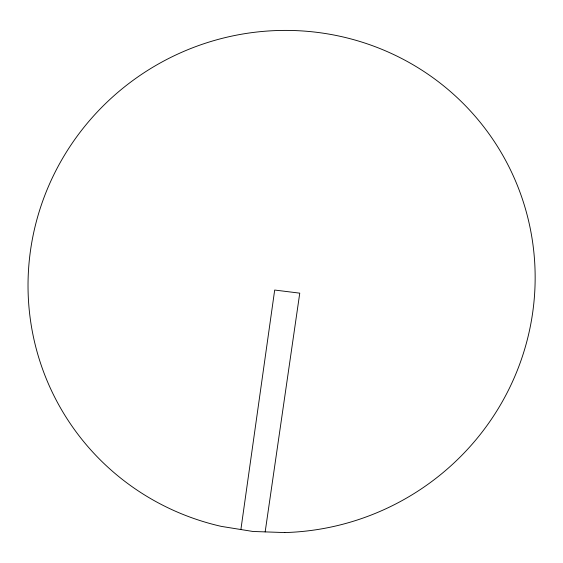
<?xml version="1.0" encoding="UTF-8"?>
<svg xmlns="http://www.w3.org/2000/svg" width="563" height="563" viewBox="0 0 563 563"><rect width="100%" height="100%" fill="white"/><g stroke="black" fill="none" stroke-linecap="round" stroke-linejoin="round"><path stroke-width="0.84" d="M240.887 529.537L274.688 290.044L299.762 293.154L265.166 531.894M284.794 532.563L252.935 531.472L221.421 526.405A254.68 250.007 -29.3 0 1 84.288 126.9A254.68 250.007 -29.3 0 1 509.677 168.26A254.68 250.007 -29.3 0 1 284.794 532.563"/></g></svg>
